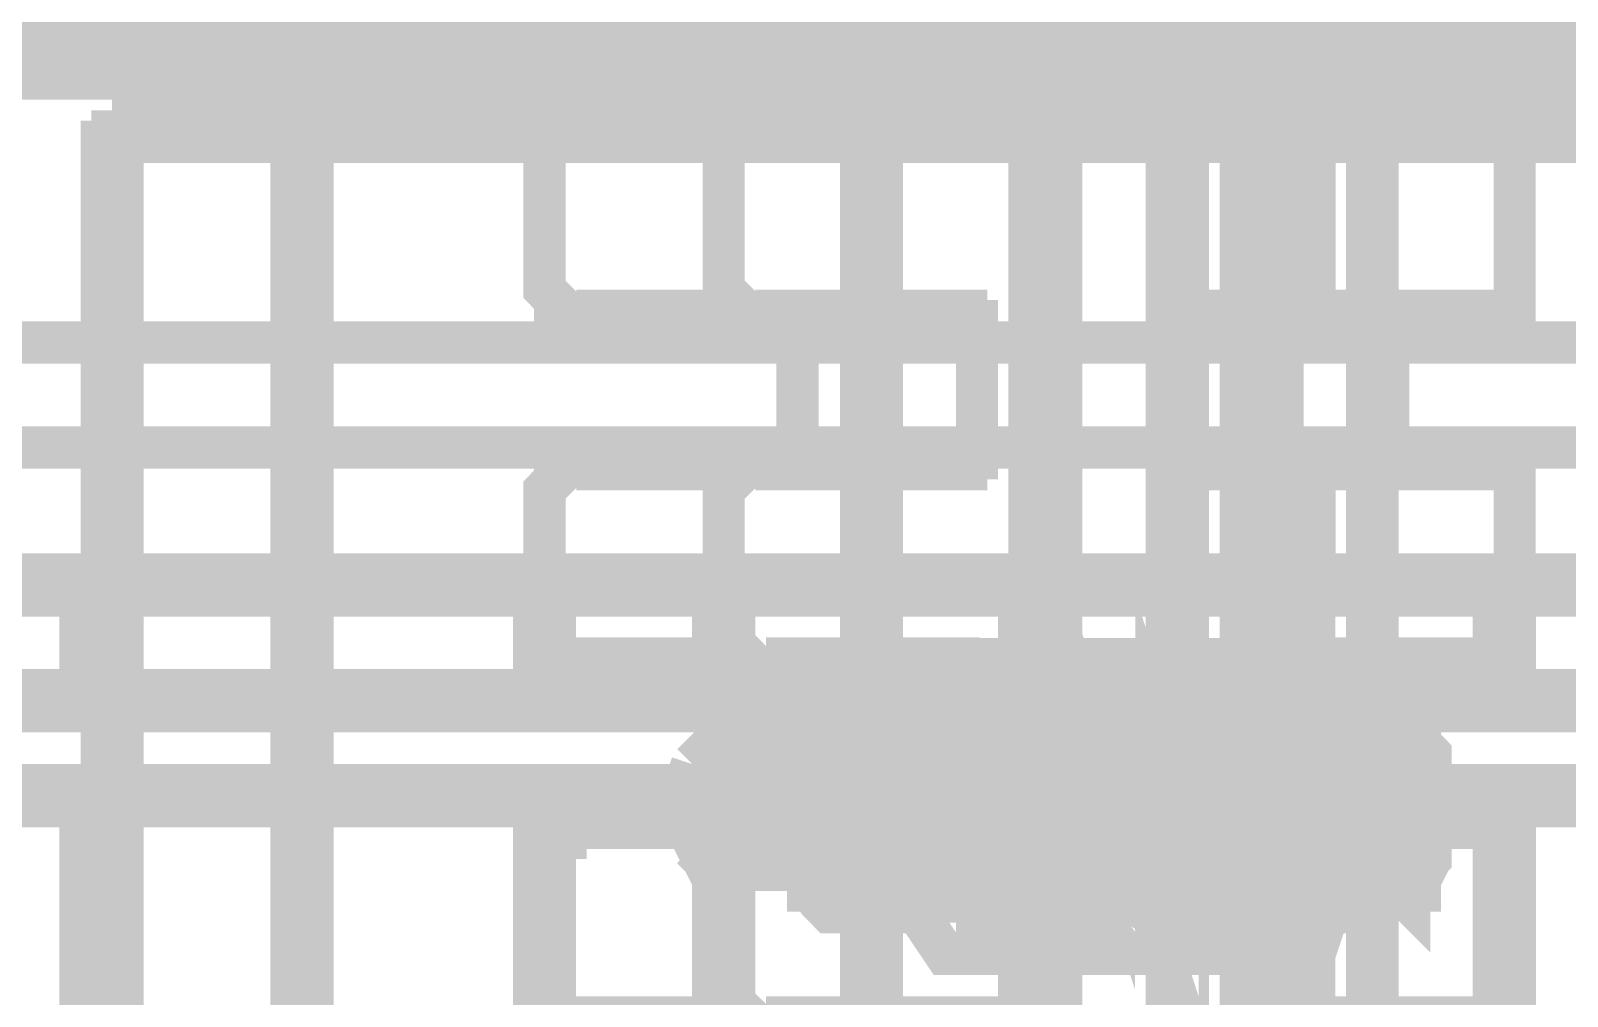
# Model space of a CAD drawing. Extents: x 0.1 to 11.6, y 0.3 to 16.2.
# Drawn here: x 5.6505 to 5.8933, y 13.545 to 13.6975 of the extents above; entities that cross this region are included whole.
import ezdxf

# ---------------------------------------------------------------- set-up
doc = ezdxf.new("R2010")
doc.units = 0
doc.header["$MEASUREMENT"] = 0

msp = doc.modelspace()

# ---------------------------------------------------------------- linework, layer by layer
at = {"color": 0, "const_width": 0.00667}
for points in [[(5.84332, 13.7717), (5.84332, 13.69), (5.84332, 13.7717)], [(5.79335, 13.5866), (5.79167, 13.585), (5.78836, 13.58), (5.78836, 13.575), (5.78836, 13.57), (5.79167, 13.565), (5.79335, 13.5633), (5.79665, 13.565), (5.79833, 13.57), (5.80003, 13.575), (5.79833, 13.58), (5.79665, 13.585), (5.79335, 13.5866)], [(5.79665, 13.5866), (5.79335, 13.585), (5.79167, 13.58), (5.79167, 13.575), (5.79167, 13.57), (5.79335, 13.565), (5.79665, 13.5633), (5.80003, 13.565), (5.80165, 13.57), (5.80165, 13.575), (5.80165, 13.58), (5.80003, 13.585), (5.79665, 13.5866)], [(5.81836, 13.5866), (5.81668, 13.585), (5.81668, 13.5817), (5.81668, 13.575), (5.81668, 13.57), (5.81668, 13.565), (5.81836, 13.5633), (5.81999, 13.565), (5.82167, 13.57), (5.82167, 13.575), (5.82167, 13.58), (5.81999, 13.585), (5.81836, 13.5866)], [(5.81836, 13.575), (5.81999, 13.57), (5.82167, 13.565), (5.82497, 13.5633), (5.82835, 13.565), (5.83003, 13.57), (5.83003, 13.575), (5.83003, 13.58), (5.82835, 13.585), (5.82497, 13.5866), (5.82167, 13.585), (5.81999, 13.58), (5.81836, 13.575)], [(5.82167, 13.5866), (5.81999, 13.585), (5.81999, 13.5817), (5.81836, 13.575), (5.81999, 13.57), (5.81999, 13.565), (5.82167, 13.5633), (5.82335, 13.565), (5.82497, 13.57), (5.82497, 13.575), (5.82497, 13.58), (5.82335, 13.585), (5.82167, 13.5866)], [(5.82167, 13.575), (5.82335, 13.57), (5.82497, 13.565), (5.82835, 13.5633), (5.83003, 13.565), (5.83333, 13.57), (5.83333, 13.575), (5.83333, 13.58), (5.83003, 13.585), (5.82835, 13.5866), (5.82497, 13.585), (5.82335, 13.58), (5.82167, 13.575)], [(5.85667, 13.575), (5.85499, 13.58), (5.85499, 13.585), (5.85335, 13.5866), (5.85167, 13.585), (5.85167, 13.58), (5.84999, 13.575), (5.85167, 13.57), (5.85167, 13.565), (5.85335, 13.5633), (5.85499, 13.565), (5.85499, 13.57), (5.85667, 13.575)], [(5.85835, 13.575), (5.85835, 13.58), (5.85835, 13.585), (5.85667, 13.5866), (5.85499, 13.585), (5.85335, 13.58), (5.85335, 13.575), (5.85335, 13.57), (5.85499, 13.565), (5.85667, 13.5633), (5.85835, 13.565), (5.85835, 13.57), (5.85835, 13.575)]]:
    msp.add_lwpolyline(points, close=True, dxfattribs=at)
at = {"color": 0}
for points, const_width in [([(5.845, 13.69), (5.845, 13.7717)], 0.00667), ([(5.85335, 13.69), (5.85335, 13.7717)], 0.00667), ([(5.85335, 13.69), (5.85335, 13.7717)], 0.00667), ([(5.84668, 13.7467), (5.84668, 13.6967), (5.84668, 13.695), (5.84668, 13.6934), (5.84668, 13.6917), (5.845, 13.69)], 0.00667), ([(5.29167, 13.6983), (9.14501, 13.6983)], 0.01), ([(5.83333, 13.6934), (5.83165, 13.6934), (5.83003, 13.6934), (5.815, 13.6934), (5.80165, 13.6934), (5.78836, 13.6934), (5.77333, 13.6934), (5.75999, 13.6934), (5.74501, 13.6934), (5.73167, 13.6934), (5.71669, 13.6934), (5.70335, 13.6934), (5.68832, 13.6934), (5.67503, 13.6934), (5.66168, 13.6934), (5.64665, 13.6934)], 0.00667), ([(5.83333, 13.69), (5.83333, 13.6934)], 0.00667), ([(5.29497, 13.6883), (5.29497, 13.69), (5.29335, 13.69), (5.29167, 13.69), (6.04665, 13.69)], 0.00667), ([(5.66336, 13.68), (5.66336, 13.685)], 0.00667), ([(5.66336, 13.685), (5.66667, 13.685)], 0.00667), ([(5.87831, 13.685), (5.66667, 13.685), (5.66667, 13.68)], 0.00667), ([(5.68668, 13.685), (5.68668, 13.68)], 0.00667), ([(5.69168, 13.68), (5.69168, 13.685)], 0.00667), ([(5.70503, 13.685), (5.70503, 13.68)], 0.00667), ([(5.70665, 13.68), (5.70665, 13.685)], 0.00667), ([(5.71001, 13.685), (5.71001, 13.68)], 0.00667), ([(5.715, 13.685), (5.715, 13.68)], 0.00667), ([(5.715, 13.68), (5.715, 13.685)], 0.00667), ([(5.72999, 13.685), (5.72999, 13.68)], 0.00667), ([(5.74164, 13.68), (5.74164, 13.685)], 0.00667), ([(5.75499, 13.68), (5.75499, 13.685)], 0.00667), ([(5.85167, 13.685), (5.85167, 13.68)], 0.00667), ([(5.87831, 13.68), (5.87831, 13.685)], 0.00667), ([(5.87831, 13.685), (5.88835, 13.685)], 0.00667), ([(5.88336, 13.68), (5.88336, 13.685)], 0.00667), ([(5.88835, 13.685), (5.93001, 13.685), (5.95167, 13.685)], 0.00667), ([(5.88835, 13.685), (5.88835, 13.68)], 0.00667), ([(5.88835, 13.685), (5.88835, 13.68)], 0.00667), ([(5.66168, 13.61), (5.66168, 13.68), (5.66336, 13.68)], 0.00667), ([(5.66336, 13.68), (5.73167, 13.68)], 0.00667), ([(5.66499, 13.68), (5.66499, 13.145)], 0.00667), ([(5.66667, 13.68), (5.73167, 13.68)], 0.00667), ([(5.69168, 13.68), (5.69168, 13.145)], 0.00667), ([(5.69168, 13.68), (5.69168, 13.145)], 0.00667), ([(5.69499, 13.68), (5.69499, 13.145)], 0.00667), ([(5.69499, 13.68), (5.69499, 13.145)], 0.00667), ([(5.73167, 13.66), (5.73167, 13.68), (5.75999, 13.68)], 0.00667), ([(5.80003, 13.68), (5.75999, 13.68), (5.75999, 13.66), (5.75999, 13.6583), (5.75999, 13.6567), (5.76167, 13.655), (5.76167, 13.6533), (5.76335, 13.6533)], 0.00667), ([(5.78168, 13.68), (5.78168, 13.145)], 0.00667), ([(5.78331, 13.68), (5.78331, 13.145)], 0.00667), ([(5.78331, 13.68), (5.78331, 13.145)], 0.00667), ([(5.785, 13.68), (5.785, 13.145)], 0.00667), ([(5.80003, 13.68), (5.87831, 13.68)], 0.00667), ([(5.80832, 13.61), (5.80832, 13.68)], 0.00667), ([(5.80832, 13.145), (5.80832, 13.68)], 0.00667), ([(5.81168, 13.61), (5.81168, 13.68)], 0.00667), ([(5.81168, 13.145), (5.81168, 13.68)], 0.00667), ([(5.81332, 13.68), (5.81332, 13.145)], 0.00667), ([(5.81332, 13.68), (5.81332, 13.145)], 0.00667), ([(5.83003, 13.145), (5.83003, 13.68)], 0.00667), ([(5.83333, 13.145), (5.83333, 13.68)], 0.00667), ([(5.84169, 13.68), (5.84169, 13.145)], 0.00667), ([(5.845, 13.68), (5.845, 13.5767)], 0.00667), ([(5.845, 13.68), (5.845, 13.145)], 0.00667), ([(5.84831, 13.68), (5.84831, 13.145)], 0.00667), ([(5.85335, 13.66), (5.85335, 13.68)], 0.00667), ([(5.86165, 13.145), (5.86165, 13.68)], 0.00667), ([(5.86333, 13.145), (5.86333, 13.68)], 0.00667), ([(5.88835, 13.68), (5.87831, 13.68)], 0.00667), ([(5.88499, 13.68), (5.88499, 13.66), (5.88499, 13.6583), (5.88499, 13.6567), (5.88499, 13.655), (5.88499, 13.6533), (5.88336, 13.6533)], 0.00667), ([(5.93001, 13.68), (5.88835, 13.68)], 0.00667), ([(5.73503, 13.6533), (5.73335, 13.6533), (5.73335, 13.655), (5.73167, 13.6567), (5.73167, 13.6583), (5.73167, 13.66)], 0.00667), ([(5.85167, 13.6533), (5.85335, 13.6533), (5.85335, 13.655), (5.85335, 13.6567), (5.85335, 13.6583), (5.85335, 13.66)], 0.00667), ([(5.76335, 13.6533), (5.73503, 13.6533)], 0.00667), ([(5.76335, 13.6533), (5.79665, 13.6533), (5.79833, 13.6533), (5.79833, 13.6517), (5.80003, 13.6517), (5.80003, 13.65), (5.80003, 13.6483), (5.80003, 13.6467)], 0.00667), ([(5.77165, 13.6467), (5.77165, 13.6483), (5.77165, 13.65), (5.77165, 13.6517), (5.77001, 13.6517), (5.77001, 13.6533), (5.76833, 13.6533)], 0.00667), ([(5.83333, 13.6467), (5.83333, 13.6483), (5.83333, 13.65), (5.83333, 13.6517), (5.83501, 13.6517), (5.83501, 13.6533)], 0.00667), ([(5.83501, 13.6533), (5.85167, 13.6533)], 0.00667), ([(5.88336, 13.6533), (5.85167, 13.6533)], 0.00667), ([(5.86664, 13.6533), (5.86664, 13.6517), (5.86501, 13.6517), (5.86501, 13.65), (5.86501, 13.6483), (5.86501, 13.6467)], 0.00667), ([(6.50836, 13.6483), (5.39501, 13.6483)], 0.00667), ([(6.50836, 13.6483), (6.50836, 13.6317), (5.39501, 13.6317)], 0.00667), ([(5.77165, 13.635), (5.77165, 13.6467)], 0.00667), ([(5.80003, 13.6467), (5.80003, 13.635), (5.80003, 13.6334), (5.80003, 13.6317), (5.80003, 13.63), (5.79833, 13.63), (5.79833, 13.6283), (5.79665, 13.6283)], 0.00667), ([(5.83333, 13.635), (5.83333, 13.6467)], 0.00667), ([(5.86501, 13.6467), (5.86501, 13.635), (5.86501, 13.6334), (5.86501, 13.6317), (5.86501, 13.63), (5.86664, 13.6283)], 0.00667), ([(5.76833, 13.6283), (5.77001, 13.6283), (5.77165, 13.63), (5.77165, 13.6317), (5.77165, 13.6334), (5.77165, 13.635)], 0.00667), ([(5.83501, 13.6283), (5.83501, 13.63), (5.83333, 13.63), (5.83333, 13.6317), (5.83333, 13.6334), (5.83333, 13.635)], 0.00667), ([(5.73167, 13.6217), (5.73167, 13.6233), (5.73167, 13.625), (5.73335, 13.6267), (5.73335, 13.6283), (5.73503, 13.6283)], 0.00667), ([(5.73503, 13.6283), (5.76335, 13.6283)], 0.00667), ([(5.79665, 13.6283), (5.76335, 13.6283), (5.76167, 13.6283), (5.76167, 13.6267), (5.75999, 13.625), (5.75999, 13.6233), (5.75999, 13.6217)], 0.00667), ([(5.88336, 13.6283), (5.85167, 13.6283), (5.83501, 13.6283)], 0.00667), ([(5.85335, 13.6217), (5.85335, 13.6233), (5.85335, 13.625), (5.85335, 13.6267), (5.85335, 13.6283), (5.85167, 13.6283)], 0.00667), ([(5.88336, 13.6283), (5.88499, 13.6283), (5.88499, 13.6267), (5.88499, 13.625), (5.88499, 13.6233), (5.88499, 13.6217)], 0.00667), ([(5.73167, 13.61), (5.73167, 13.6217)], 0.00667), ([(5.75999, 13.61), (5.75999, 13.6217)], 0.00667), ([(5.85335, 13.61), (5.85335, 13.6217)], 0.00667), ([(5.88499, 13.61), (5.88499, 13.6217)], 0.00667), ([(5.29167, 13.61), (9.14501, 13.61)], 0.01), ([(5.66, 13.61), (5.66, 13.5917)], 0.01), ([(5.76167, 13.5967), (5.73335, 13.5967), (5.73167, 13.5967), (5.73167, 13.5983), (5.73167, 13.6), (5.73167, 13.6017), (5.73167, 13.6033), (5.73167, 13.61)], 0.01), ([(5.75999, 13.61), (5.75999, 13.6033), (5.75999, 13.6017), (5.75999, 13.6), (5.76167, 13.5983), (5.76167, 13.5967), (5.79665, 13.5967), (5.79833, 13.5967), (5.80003, 13.595), (5.80003, 13.5933), (5.80003, 13.5917)], 0.01), ([(5.80832, 13.5917), (5.80832, 13.61)], 0.01), ([(5.81168, 13.5917), (5.81168, 13.61)], 0.01), ([(5.84169, 13.5967), (5.85167, 13.5967), (5.85167, 13.5983), (5.85167, 13.6), (5.85167, 13.6017), (5.85167, 13.6033), (5.85167, 13.61)], 0.01), ([(5.85167, 13.5967), (5.88167, 13.5967), (5.88336, 13.5967), (5.88336, 13.5983), (5.88336, 13.6), (5.88336, 13.6017), (5.88336, 13.6033), (5.88336, 13.61)], 0.01), ([(5.82167, 13.565), (5.82497, 13.5617), (5.83003, 13.5583), (5.83832, 13.5583), (5.83664, 13.56), (5.83501, 13.5617), (5.83333, 13.5633), (5.83165, 13.565), (5.82167, 13.565), (5.82167, 13.5717), (5.81999, 13.5767), (5.81999, 13.575), (5.81999, 13.5717), (5.82167, 13.5684), (5.82167, 13.5667)], 0.01), ([(5.845, 13.5767), (5.845, 13.575), (5.84332, 13.5717), (5.84332, 13.57), (5.84332, 13.5684), (5.84332, 13.5667), (5.84169, 13.5667), (5.84169, 13.565), (5.84169, 13.5633), (5.84, 13.5617), (5.83832, 13.5617), (5.83664, 13.5617), (5.83501, 13.5617), (5.83333, 13.5633), (5.83165, 13.565), (5.83165, 13.5667), (5.83165, 13.5684), (5.83165, 13.57), (5.83165, 13.5717), (5.83003, 13.575), (5.83003, 13.5767), (5.83165, 13.5717), (5.83165, 13.5667), (5.83165, 13.565)], 0.01), ([(5.77165, 13.5917), (5.77165, 13.5933), (5.77165, 13.595), (5.77165, 13.5967), (5.77001, 13.5967), (5.76833, 13.5967)], 0.01), ([(5.80165, 13.5866), (5.80165, 13.5933), (5.79833, 13.5983), (5.79497, 13.5983), (5.79167, 13.5933), (5.79167, 13.5866)], 0.00667), ([(5.82497, 13.5983), (5.79665, 13.5983)], 0.00667), ([(5.82167, 13.5767), (5.81999, 13.5817), (5.81836, 13.585), (5.81836, 13.5833), (5.81668, 13.58), (5.81668, 13.575)], 0.00667), ([(5.82497, 13.5866), (5.82335, 13.5933), (5.82335, 13.5983), (5.82167, 13.5983), (5.81999, 13.5933), (5.81836, 13.5866)], 0.00667), ([(5.83003, 13.5866), (5.83003, 13.5933), (5.82667, 13.5983), (5.82335, 13.5983), (5.81999, 13.5933), (5.81836, 13.5866)], 0.00667), ([(5.85335, 13.5983), (5.82497, 13.5983)], 0.00667), ([(5.83333, 13.59), (5.83333, 13.5917), (5.83333, 13.5933), (5.83333, 13.595), (5.83501, 13.595), (5.83501, 13.5967)], 0.00667), ([(5.83501, 13.5967), (5.84332, 13.5967)], 0.00667), ([(5.85667, 13.5866), (5.85499, 13.5933), (5.85335, 13.5983), (5.85167, 13.5983), (5.85167, 13.5933), (5.84999, 13.5866)], 0.00667), ([(5.86664, 13.5967), (5.86664, 13.595), (5.86501, 13.595), (5.86501, 13.5933), (5.86501, 13.5917), (5.86501, 13.59)], 0.00667), ([(6.04665, 13.5917), (5.39501, 13.5917), (5.38336, 13.5917), (5.37001, 13.5917), (5.35835, 13.5917), (5.34831, 13.5917), (5.33664, 13.5917), (5.32667, 13.5917), (5.31668, 13.5917), (5.30832, 13.5917), (5.30003, 13.5917), (5.29167, 13.5917)], 0.01), ([(5.66168, 13.5917), (5.66168, 13.575)], 0.00667), ([(5.77001, 13.5767), (5.77001, 13.5783), (5.77001, 13.58), (5.77001, 13.5817), (5.77165, 13.5833), (5.77165, 13.585), (5.77165, 13.5866), (5.77333, 13.5883), (5.77669, 13.59), (5.77832, 13.5917)], 0.00667), ([(5.77165, 13.59), (5.77165, 13.5917)], 0.00667), ([(5.78168, 13.5866), (5.78, 13.59), (5.77832, 13.5917), (5.79335, 13.5917)], 0.00667), ([(5.79335, 13.5917), (5.79335, 13.59), (5.79167, 13.5883), (5.79335, 13.59), (5.79497, 13.59), (5.79665, 13.5883), (5.79833, 13.5866)], 0.00667), ([(5.79335, 13.5917), (5.79665, 13.59), (5.79833, 13.5866)], 0.00667), ([(5.79665, 13.5866), (5.79833, 13.59), (5.80003, 13.5917), (5.81668, 13.5917)], 0.00667), ([(5.80003, 13.5917), (5.80003, 13.59), (5.80165, 13.5883), (5.80165, 13.5866), (5.80165, 13.585), (5.80165, 13.5833), (5.80333, 13.5817), (5.80333, 13.58), (5.80333, 13.5783), (5.80333, 13.5767)], 0.00667), ([(5.80003, 13.5917), (5.80003, 13.59)], 0.00667), ([(5.80832, 13.575), (5.80832, 13.5917)], 0.00667), ([(5.81168, 13.575), (5.81168, 13.5917)], 0.00667), ([(5.815, 13.5733), (5.815, 13.575), (5.815, 13.5783), (5.815, 13.58), (5.815, 13.5817), (5.815, 13.5833), (5.81668, 13.585), (5.81668, 13.5866), (5.815, 13.585), (5.81332, 13.5817)], 0.00667), ([(5.81668, 13.5866), (5.81668, 13.5883), (5.81836, 13.59), (5.81999, 13.59), (5.81999, 13.5883), (5.81836, 13.59), (5.81668, 13.5917)], 0.00667), ([(5.81668, 13.5917), (5.81668, 13.59), (5.81668, 13.5866)], 0.00667), ([(5.82167, 13.5717), (5.82167, 13.5733), (5.82167, 13.575), (5.82167, 13.5767), (5.82167, 13.5783), (5.82167, 13.58), (5.82167, 13.5817), (5.82335, 13.5833), (5.82335, 13.585), (5.82667, 13.5917)], 0.00667), ([(5.82497, 13.5917), (5.82667, 13.5917)], 0.01), ([(5.82497, 13.5917), (5.83333, 13.5917)], 0.01), ([(5.82667, 13.5917), (5.83003, 13.59)], 0.00667), ([(5.83501, 13.5917), (5.83501, 13.5883), (5.83333, 13.585)], 0.00667), ([(5.83501, 13.5917), (5.83832, 13.59), (5.84, 13.59), (5.84169, 13.5883), (5.84332, 13.5866), (5.84332, 13.585), (5.84332, 13.5833), (5.845, 13.5817), (5.845, 13.58), (5.845, 13.5783)], 0.00667), ([(5.85835, 13.585), (5.85667, 13.59), (5.85499, 13.5883), (5.85335, 13.5817), (5.85335, 13.5733), (5.85335, 13.565)], 0.00667), ([(5.85667, 13.59), (5.85835, 13.5917), (5.86833, 13.5917)], 0.00667), ([(5.85835, 13.5917), (5.86003, 13.585), (5.86003, 13.5833), (5.86003, 13.5817), (5.86003, 13.58), (5.86003, 13.5783), (5.86165, 13.5767), (5.86165, 13.575), (5.86165, 13.5733), (5.86003, 13.5717)], 0.00667), ([(5.86501, 13.5783), (5.86501, 13.58), (5.86501, 13.5817), (5.86501, 13.5833), (5.86501, 13.585), (5.86664, 13.5866), (5.86664, 13.5883), (5.86664, 13.59), (5.86833, 13.59), (5.86833, 13.5917)], 0.00667), ([(5.86833, 13.5917), (5.87001, 13.5883), (5.87001, 13.585)], 0.00667), ([(5.77165, 13.5783), (5.77165, 13.59)], 0.00667), ([(5.785, 13.5817), (5.78331, 13.585), (5.78168, 13.5866), (5.78, 13.5883), (5.77832, 13.59), (5.77669, 13.59), (5.77501, 13.59), (5.77501, 13.5883), (5.77333, 13.5883)], 0.00667), ([(5.79665, 13.5817), (5.79665, 13.585), (5.79665, 13.5866), (5.79833, 13.5883), (5.79833, 13.59), (5.80003, 13.59), (5.80003, 13.5883), (5.80165, 13.5883)], 0.00667), ([(5.80003, 13.5817), (5.80003, 13.585), (5.79833, 13.5866), (5.79833, 13.585), (5.80003, 13.585), (5.80003, 13.5833), (5.80003, 13.5817), (5.80165, 13.58), (5.80165, 13.5783), (5.80165, 13.575), (5.80165, 13.5733)], 0.00667), ([(5.80003, 13.59), (5.80003, 13.5783), (5.80003, 13.5767), (5.80003, 13.575)], 0.00667), ([(5.83333, 13.565), (5.83501, 13.5733), (5.83333, 13.5817), (5.83165, 13.5883), (5.82667, 13.59), (5.82167, 13.585)], 0.00667), ([(5.83501, 13.5866), (5.83003, 13.59), (5.82835, 13.59), (5.82667, 13.59), (5.82497, 13.5883), (5.82335, 13.5866), (5.82335, 13.585)], 0.00667), ([(5.84, 13.59), (5.83832, 13.59), (5.83664, 13.59), (5.83501, 13.5883), (5.83333, 13.5866), (5.83333, 13.585), (5.83165, 13.5817), (5.82835, 13.58)], 0.00667), ([(5.82835, 13.59), (5.83003, 13.59)], 0.00667), ([(5.83664, 13.57), (5.83501, 13.5783), (5.83501, 13.58), (5.83501, 13.5817), (5.83501, 13.5833), (5.83333, 13.585), (5.83333, 13.5866), (5.83165, 13.5883), (5.83003, 13.59)], 0.00667), ([(5.83333, 13.5783), (5.83333, 13.59)], 0.00667), ([(5.84332, 13.5866), (5.84169, 13.5883), (5.84, 13.59)], 0.00667), ([(5.85335, 13.57), (5.85335, 13.5783), (5.85335, 13.58), (5.85499, 13.5817), (5.85499, 13.5833), (5.85499, 13.585), (5.85499, 13.5866), (5.85499, 13.5883), (5.85667, 13.5883), (5.85667, 13.59)], 0.00667), ([(5.85499, 13.5866), (5.85667, 13.59), (5.85835, 13.59), (5.85835, 13.5883), (5.86003, 13.5866), (5.86003, 13.585)], 0.00667), ([(5.85667, 13.59), (5.85835, 13.59)], 0.00667), ([(5.86333, 13.5866), (5.86664, 13.5883), (5.86664, 13.59)], 0.00667), ([(5.86501, 13.59), (5.86501, 13.5783), (5.86501, 13.5767), (5.86501, 13.575), (5.86501, 13.5733), (5.86664, 13.5717)], 0.00667), ([(5.86664, 13.59), (5.86833, 13.59), (5.87001, 13.5883), (5.87001, 13.5866), (5.87001, 13.585), (5.87169, 13.5817), (5.87169, 13.58)], 0.00667), ([(5.77165, 13.585), (5.77165, 13.5866), (5.77333, 13.5883)], 0.00667), ([(5.77832, 13.5817), (5.77832, 13.5833), (5.77669, 13.5817), (5.77501, 13.575), (5.77669, 13.57)], 0.00667), ([(5.78168, 13.5817), (5.78, 13.585), (5.77832, 13.5833), (5.77669, 13.58), (5.77669, 13.5733), (5.77832, 13.5684)], 0.00667), ([(5.78168, 13.5866), (5.78168, 13.585), (5.78331, 13.5833), (5.78331, 13.5817), (5.78331, 13.58), (5.78331, 13.5767), (5.78331, 13.575), (5.78331, 13.5733), (5.78331, 13.57), (5.785, 13.565)], 0.00667), ([(5.79167, 13.5883), (5.78836, 13.5866), (5.78668, 13.585), (5.78668, 13.58), (5.78668, 13.5767)], 0.00667), ([(5.78668, 13.5767), (5.78668, 13.5783), (5.78668, 13.58), (5.78668, 13.5817), (5.78836, 13.5833), (5.78836, 13.585), (5.78999, 13.5866), (5.78999, 13.5883), (5.79167, 13.5883)], 0.00667), ([(5.79167, 13.5633), (5.79167, 13.5866)], 0.00667), ([(5.79665, 13.5866), (5.79335, 13.5866)], 0.00667), ([(5.80165, 13.5767), (5.80165, 13.5817), (5.80003, 13.585), (5.79833, 13.5833), (5.79665, 13.58), (5.79665, 13.575)], 0.00667), ([(5.80165, 13.5767), (5.80165, 13.5817), (5.80003, 13.585), (5.79833, 13.5833), (5.79665, 13.58), (5.79665, 13.575)], 0.00667), ([(5.79665, 13.565), (5.79665, 13.57), (5.79665, 13.5733), (5.79665, 13.575), (5.79665, 13.5767), (5.79665, 13.58), (5.79665, 13.5817), (5.79665, 13.5833), (5.79665, 13.585), (5.79665, 13.5866)], 0.00667), ([(5.79833, 13.5883), (5.80003, 13.5883)], 0.00667), ([(5.80333, 13.585), (5.80165, 13.5866), (5.80165, 13.5883)], 0.00667), ([(5.80165, 13.5866), (5.80165, 13.5633)], 0.00667), ([(5.81999, 13.5767), (5.81836, 13.5817), (5.81668, 13.5833), (5.81668, 13.58), (5.815, 13.575)], 0.00667), ([(5.81836, 13.5866), (5.81836, 13.5633)], 0.00667), ([(5.81836, 13.5633), (5.81836, 13.5866)], 0.00667), ([(5.82167, 13.5866), (5.81836, 13.5866)], 0.00667), ([(5.81999, 13.5883), (5.81999, 13.5866), (5.81999, 13.585), (5.82167, 13.58), (5.82167, 13.5767)], 0.00667), ([(5.82167, 13.5767), (5.82167, 13.5783), (5.82167, 13.58), (5.82167, 13.5817), (5.82167, 13.5833), (5.82167, 13.585), (5.82167, 13.5866), (5.81999, 13.5883)], 0.00667), ([(5.82497, 13.5633), (5.82497, 13.5866)], 0.00667), ([(5.82835, 13.5866), (5.82497, 13.5866)], 0.00667), ([(5.83003, 13.5866), (5.83003, 13.5633)], 0.00667), ([(5.83501, 13.5783), (5.83501, 13.5866), (5.84332, 13.5866)], 0.00667), ([(5.845, 13.5783), (5.845, 13.5833), (5.84332, 13.5866)], 0.00667), ([(5.84999, 13.5866), (5.84999, 13.5633)], 0.00667), ([(5.86333, 13.5866), (5.85499, 13.5866), (5.85335, 13.5783)], 0.00667), ([(5.85667, 13.5866), (5.85335, 13.5866)], 0.00667), ([(5.85667, 13.5633), (5.85667, 13.5866)], 0.00667), ([(5.86501, 13.5783), (5.86501, 13.5833), (5.86333, 13.5866)], 0.00667), ([(5.87001, 13.5883), (5.87169, 13.5883)], 0.00667), ([(5.76167, 13.5684), (5.76335, 13.5733), (5.76335, 13.58), (5.76167, 13.5833), (5.75836, 13.585), (5.75499, 13.5817)], 0.00667), ([(5.75999, 13.57), (5.76167, 13.575), (5.75999, 13.5817), (5.75667, 13.5833), (5.75499, 13.5817)], 0.00667), ([(5.82667, 13.585), (5.75836, 13.585)], 0.00667), ([(5.78668, 13.585), (5.77165, 13.585), (5.77001, 13.58), (5.77001, 13.5767)], 0.00667), ([(5.78168, 13.575), (5.78168, 13.58), (5.77832, 13.5833), (5.77501, 13.585), (5.77333, 13.5817), (5.77165, 13.5767)], 0.00667), ([(5.78168, 13.575), (5.78168, 13.58), (5.77832, 13.5833), (5.77501, 13.585), (5.77333, 13.5817), (5.77165, 13.5767)], 0.00667), ([(5.78168, 13.575), (5.78168, 13.58), (5.77832, 13.5833), (5.77501, 13.5817), (5.77333, 13.5767)], 0.00667), ([(5.77669, 13.585), (5.77832, 13.585)], 0.00667), ([(5.77832, 13.585), (5.77669, 13.5833)], 0.00667), ([(5.79833, 13.575), (5.79833, 13.5817), (5.79497, 13.585), (5.79167, 13.5833), (5.78836, 13.5767)], 0.00667), ([(5.79665, 13.575), (5.79665, 13.58), (5.79335, 13.5833), (5.78999, 13.5817), (5.78836, 13.5767)], 0.00667), ([(5.80003, 13.565), (5.80003, 13.57), (5.80165, 13.5733), (5.80165, 13.5717), (5.80003, 13.57), (5.80003, 13.5684), (5.80003, 13.5667), (5.80003, 13.565), (5.79833, 13.5633), (5.79665, 13.5617)], 0.00667), ([(5.80165, 13.5767), (5.80165, 13.5817), (5.80003, 13.5833), (5.79833, 13.58), (5.79833, 13.575)], 0.00667), ([(5.80165, 13.5833), (5.80003, 13.585)], 0.00667), ([(5.81999, 13.585), (5.80333, 13.585), (5.80333, 13.58), (5.80333, 13.5767)], 0.00667), ([(5.81836, 13.585), (5.81668, 13.5833)], 0.00667), ([(5.82335, 13.585), (5.81999, 13.58), (5.82835, 13.58)], 0.00667), ([(5.81999, 13.575), (5.81999, 13.5767), (5.81999, 13.58), (5.82167, 13.5833), (5.82167, 13.585)], 0.00667), ([(5.82335, 13.5817), (5.82497, 13.5833), (5.82667, 13.585)], 0.00667), ([(5.85499, 13.585), (5.82667, 13.585)], 0.00667), ([(5.83165, 13.575), (5.83165, 13.5767), (5.83165, 13.5783), (5.83165, 13.58), (5.83165, 13.5817), (5.83165, 13.5833), (5.83333, 13.585)], 0.00667), ([(5.85335, 13.565), (5.85667, 13.56), (5.85835, 13.5617), (5.86003, 13.5684), (5.86003, 13.5767), (5.85835, 13.585)], 0.00667), ([(5.85499, 13.5684), (5.85335, 13.57), (5.85335, 13.5717), (5.85335, 13.575), (5.85335, 13.5767), (5.85335, 13.58), (5.85499, 13.5817), (5.85499, 13.5833), (5.85499, 13.585)], 0.00667), ([(5.85499, 13.585), (5.85667, 13.585)], 0.00667), ([(5.85499, 13.585), (5.85667, 13.585)], 0.00667), ([(5.86003, 13.585), (5.86165, 13.58), (5.87169, 13.58)], 0.00667), ([(5.87001, 13.585), (5.87169, 13.5833), (5.87169, 13.5817), (5.87169, 13.58), (5.87169, 13.5783), (5.87169, 13.5767), (5.87169, 13.575), (5.87169, 13.5733), (5.87169, 13.5717), (5.87169, 13.5667), (5.87001, 13.5633)], 0.00667), ([(5.75499, 13.5817), (5.75331, 13.5767), (5.75499, 13.57), (5.75667, 13.5667), (5.75999, 13.565), (5.76167, 13.5684)], 0.00667), ([(5.75499, 13.5817), (5.75331, 13.575), (5.75499, 13.57), (5.75667, 13.5667), (5.75999, 13.57)], 0.00667), ([(5.75667, 13.5833), (5.75499, 13.5817)], 0.00667), ([(5.77669, 13.57), (5.77832, 13.5667), (5.77832, 13.57), (5.78, 13.575), (5.77832, 13.5817)], 0.00667), ([(5.79335, 13.5833), (5.77832, 13.5833)], 0.00667), ([(5.77832, 13.5684), (5.77832, 13.565), (5.78, 13.5667), (5.78168, 13.57), (5.78168, 13.5767), (5.78168, 13.5817)], 0.00667), ([(5.78331, 13.5733), (5.785, 13.5783), (5.785, 13.5817), (5.80003, 13.5817)], 0.00667), ([(5.79665, 13.5817), (5.79665, 13.5783), (5.79665, 13.5733)], 0.00667), ([(5.80165, 13.5733), (5.80165, 13.5783), (5.80003, 13.5817), (5.81332, 13.5817)], 0.00667), ([(5.81836, 13.5833), (5.80003, 13.5833)], 0.00667), ([(5.81332, 13.5817), (5.815, 13.5783), (5.815, 13.5733)], 0.00667), ([(5.82167, 13.575), (5.82335, 13.5767), (5.82335, 13.58), (5.82335, 13.5817)], 0.00667), ([(5.85835, 13.5833), (5.85835, 13.58), (5.85835, 13.5783), (5.85835, 13.575), (5.85835, 13.5733), (5.85835, 13.57), (5.85835, 13.5684), (5.85835, 13.5667), (5.85667, 13.565)], 0.00667), ([(5.78168, 13.58), (5.78, 13.58)], 0.00667), ([(5.78999, 13.58), (5.79167, 13.58)], 0.00667), ([(5.82167, 13.575), (5.81999, 13.58)], 0.00667), ([(5.82835, 13.58), (5.83003, 13.575)], 0.00667), ([(5.85835, 13.5617), (5.86003, 13.5633), (5.86003, 13.565), (5.86003, 13.5667), (5.86003, 13.5684), (5.86003, 13.57), (5.86003, 13.5717), (5.86165, 13.58)], 0.00667), ([(5.87169, 13.58), (5.87169, 13.575), (5.87169, 13.5717)], 0.00667), ([(6.04665, 13.5767), (5.39501, 13.5767), (5.38336, 13.5767), (5.37001, 13.5767), (5.35835, 13.5767), (5.34831, 13.5767), (5.33664, 13.5767), (5.32667, 13.5767), (5.31668, 13.5767), (5.30832, 13.5767), (5.30003, 13.5767), (5.29167, 13.5767)], 0.01), ([(5.66, 13.5767), (5.66, 13.5367)], 0.01), ([(5.80003, 13.5767), (5.80003, 13.575), (5.79833, 13.5733), (5.79665, 13.5733), (5.76167, 13.5733), (5.76167, 13.5717), (5.76167, 13.57), (5.75999, 13.57), (5.75999, 13.5684), (5.75999, 13.5667), (5.75999, 13.5467), (5.75999, 13.545), (5.75999, 13.5433), (5.76167, 13.5417), (5.76167, 13.54), (5.79665, 13.54), (5.79833, 13.54), (5.79833, 13.5384), (5.80003, 13.5384), (5.80003, 13.5367)], 0.01), ([(5.76833, 13.5733), (5.77001, 13.5733), (5.77165, 13.5733), (5.77165, 13.575), (5.77165, 13.5767)], 0.01), ([(5.77333, 13.5633), (5.77165, 13.565), (5.77165, 13.5667), (5.77001, 13.5667), (5.77001, 13.5684), (5.77001, 13.5717), (5.77001, 13.5733), (5.77001, 13.575), (5.77001, 13.5767), (5.77001, 13.5717), (5.77001, 13.5684)], 0.00667), ([(5.77165, 13.575), (5.77165, 13.5767), (5.77165, 13.5783)], 0.00667), ([(5.77165, 13.5767), (5.77333, 13.5684), (5.77669, 13.565), (5.78, 13.5684), (5.78168, 13.575)], 0.00667), ([(5.77165, 13.5767), (5.77333, 13.5684), (5.77669, 13.565), (5.78, 13.5684), (5.78168, 13.575)], 0.00667), ([(5.77333, 13.5767), (5.77501, 13.57), (5.77669, 13.5667), (5.78, 13.5684), (5.78168, 13.575)], 0.00667), ([(5.78999, 13.5633), (5.78836, 13.565), (5.78836, 13.5667), (5.78668, 13.5684), (5.78668, 13.5717), (5.78668, 13.5733), (5.78668, 13.575), (5.78668, 13.5767), (5.78668, 13.5717), (5.785, 13.5684)], 0.00667), ([(5.78836, 13.5767), (5.78999, 13.5684), (5.79335, 13.565), (5.79665, 13.5684), (5.79833, 13.575)], 0.00667), ([(5.78836, 13.5767), (5.78999, 13.57), (5.79335, 13.5667), (5.79497, 13.5684), (5.79665, 13.575)], 0.00667), ([(5.79665, 13.575), (5.79833, 13.5684), (5.79833, 13.565), (5.80003, 13.5667), (5.80165, 13.57), (5.80165, 13.5767)], 0.00667), ([(5.79833, 13.575), (5.80003, 13.5684), (5.80003, 13.5667), (5.80165, 13.57), (5.80165, 13.5767)], 0.00667), ([(5.80165, 13.5767), (5.80165, 13.5733), (5.80165, 13.5717), (5.80165, 13.5684), (5.80165, 13.5667), (5.80003, 13.5667)], 0.00667), ([(5.80165, 13.5633), (5.80165, 13.565), (5.80165, 13.5667), (5.80333, 13.5684), (5.80333, 13.5717), (5.80333, 13.5733), (5.80333, 13.575), (5.80333, 13.5767), (5.80333, 13.5717), (5.80501, 13.5684)], 0.00667), ([(5.80832, 13.5367), (5.80832, 13.5767)], 0.01), ([(5.81168, 13.5367), (5.81168, 13.5767)], 0.01), ([(5.815, 13.575), (5.81668, 13.5684), (5.81836, 13.5667), (5.81999, 13.57), (5.81999, 13.5767)], 0.00667), ([(5.81668, 13.5733), (5.81668, 13.5684), (5.81836, 13.565), (5.81999, 13.5684), (5.82167, 13.5767)], 0.00667), ([(5.81999, 13.5633), (5.82167, 13.565), (5.82167, 13.5667), (5.82167, 13.5684), (5.82167, 13.5717), (5.82167, 13.5733), (5.82167, 13.575), (5.82167, 13.5767), (5.82167, 13.5717), (5.82167, 13.5684)], 0.00667), ([(5.83003, 13.5583), (5.83333, 13.565), (5.83501, 13.5667), (5.83501, 13.5684), (5.83501, 13.57), (5.83501, 13.5717), (5.83501, 13.5733), (5.83501, 13.575), (5.83501, 13.5767), (5.83501, 13.5783)], 0.00667), ([(5.83501, 13.5717), (5.83501, 13.5733), (5.83333, 13.5733), (5.83333, 13.575), (5.83333, 13.5767), (5.83333, 13.5783)], 0.00667), ([(5.845, 13.575), (5.845, 13.5767), (5.845, 13.5783)], 0.00667), ([(5.845, 13.57), (5.845, 13.575), (5.845, 13.5783)], 0.00667), ([(5.85667, 13.5583), (5.85499, 13.565), (5.85499, 13.5667), (5.85499, 13.5684), (5.85335, 13.57), (5.85335, 13.5717), (5.85335, 13.5733), (5.85335, 13.575), (5.85335, 13.5767), (5.85335, 13.5783)], 0.00667), ([(5.86333, 13.57), (5.86333, 13.575), (5.86501, 13.5783)], 0.00667), ([(5.86501, 13.565), (5.86501, 13.5667), (5.86501, 13.5684), (5.86501, 13.57), (5.86501, 13.5717), (5.86501, 13.5733), (5.86501, 13.575), (5.86501, 13.5767), (5.86501, 13.5783)], 0.00667), ([(5.76167, 13.54), (5.73335, 13.54), (5.73167, 13.5417), (5.73167, 13.5433), (5.73167, 13.545), (5.73167, 13.5467), (5.73167, 13.5667), (5.73167, 13.5684), (5.73167, 13.57), (5.73167, 13.5717), (5.73335, 13.5717), (5.73335, 13.5733), (5.76167, 13.5733)], 0.01), ([(5.82667, 13.565), (5.82497, 13.5667), (5.82335, 13.5684), (5.82335, 13.57), (5.82335, 13.5733), (5.82167, 13.575)], 0.00667), ([(5.84169, 13.54), (5.85167, 13.54), (5.85167, 13.5417), (5.85167, 13.5433), (5.85167, 13.545), (5.85167, 13.5467), (5.85167, 13.5667), (5.85167, 13.5684), (5.85167, 13.57), (5.85167, 13.5717), (5.85167, 13.5733), (5.84332, 13.5733)], 0.01), ([(5.85167, 13.5733), (5.88167, 13.5733), (5.88336, 13.5717), (5.88336, 13.57), (5.88336, 13.5684), (5.88336, 13.5667), (5.88336, 13.5467), (5.88336, 13.545), (5.88336, 13.5433), (5.88336, 13.5417), (5.88336, 13.54), (5.88167, 13.54), (5.85167, 13.54)], 0.01), ([(5.78331, 13.5733), (5.78331, 13.5717), (5.78331, 13.57), (5.78331, 13.5684), (5.78331, 13.5667), (5.78168, 13.565), (5.78168, 13.5633), (5.78, 13.5633), (5.78, 13.5617), (5.77832, 13.56), (5.77669, 13.5583)], 0.00667), ([(5.80165, 13.5583), (5.80003, 13.56), (5.79833, 13.5617), (5.79833, 13.5633), (5.79665, 13.5633), (5.79665, 13.565), (5.79665, 13.5667), (5.79665, 13.5684), (5.79665, 13.57), (5.79665, 13.5717), (5.79665, 13.5733)], 0.00667), ([(5.80003, 13.565), (5.79833, 13.565), (5.79833, 13.5667), (5.79833, 13.5684), (5.79833, 13.57), (5.79665, 13.5717), (5.79665, 13.5733)], 0.00667), ([(5.81332, 13.565), (5.815, 13.57), (5.815, 13.5733), (5.815, 13.5717), (5.815, 13.57), (5.815, 13.5684), (5.815, 13.5667), (5.81668, 13.565), (5.81668, 13.5633), (5.81668, 13.5617)], 0.00667), ([(5.82167, 13.5717), (5.82167, 13.57), (5.82167, 13.5684), (5.82335, 13.5667), (5.82335, 13.565), (5.82335, 13.5633), (5.82497, 13.5617), (5.82667, 13.5617)], 0.00667), ([(5.845, 13.5717), (5.83501, 13.5717)], 0.00667), ([(5.83832, 13.5583), (5.84169, 13.5633), (5.84169, 13.5667), (5.84332, 13.5684), (5.84332, 13.5717)], 0.01), ([(5.845, 13.5733), (5.845, 13.415)], 0.00667), ([(5.86003, 13.5717), (5.86003, 13.5633), (5.87001, 13.5633)], 0.00667), ([(5.86664, 13.5583), (5.86833, 13.56), (5.86833, 13.5617), (5.87001, 13.5617), (5.87001, 13.5633), (5.87001, 13.565), (5.87169, 13.5667), (5.87169, 13.5684), (5.87169, 13.57), (5.87169, 13.5717)], 0.00667), ([(5.78, 13.57), (5.78168, 13.57)], 0.00667), ([(5.78999, 13.57), (5.79167, 13.57)], 0.00667), ([(5.83333, 13.565), (5.83664, 13.57), (5.845, 13.57)], 0.00667), ([(5.85499, 13.565), (5.85335, 13.57), (5.86333, 13.57)], 0.00667), ([(5.86333, 13.57), (5.86501, 13.5684), (5.86501, 13.565), (5.86664, 13.5633), (5.86664, 13.5617), (5.86833, 13.56), (5.86833, 13.5617)], 0.00667), ([(5.75499, 13.5684), (5.75667, 13.5667)], 0.00667), ([(5.77001, 13.5684), (5.785, 13.5684)], 0.00667), ([(5.78, 13.5617), (5.77832, 13.5617), (5.77832, 13.56), (5.77669, 13.56), (5.77501, 13.5617), (5.77333, 13.5617), (5.77333, 13.5633), (5.77165, 13.565), (5.77001, 13.5684)], 0.00667), ([(5.78999, 13.5633), (5.78836, 13.565), (5.785, 13.5684)], 0.00667), ([(5.79833, 13.5617), (5.79833, 13.56), (5.80003, 13.56), (5.80003, 13.5617), (5.80165, 13.5617), (5.80165, 13.5633), (5.80333, 13.565), (5.80501, 13.5684)], 0.00667), ([(5.80501, 13.5684), (5.82167, 13.5684)], 0.00667), ([(5.81999, 13.5633), (5.82167, 13.565), (5.82167, 13.5684)], 0.00667), ([(5.85499, 13.565), (5.85499, 13.5667), (5.85499, 13.5684)], 0.00667), ([(5.75836, 13.565), (5.82667, 13.565)], 0.00667), ([(5.77669, 13.5667), (5.77832, 13.565)], 0.00667), ([(5.77669, 13.565), (5.77832, 13.565)], 0.00667), ([(5.77832, 13.5667), (5.79335, 13.5667)], 0.00667), ([(5.78, 13.5617), (5.78168, 13.5633), (5.785, 13.565), (5.80003, 13.565)], 0.00667), ([(5.79665, 13.565), (5.79665, 13.5633), (5.79833, 13.5617)], 0.00667), ([(5.79665, 13.5617), (5.79833, 13.5633), (5.80003, 13.565), (5.81332, 13.565)], 0.00667), ([(5.80003, 13.5667), (5.80165, 13.5667)], 0.00667), ([(5.80003, 13.5667), (5.81836, 13.5667)], 0.00667), ([(5.81999, 13.5633), (5.81999, 13.5617), (5.81836, 13.56), (5.81836, 13.5617), (5.81668, 13.5617), (5.81836, 13.56), (5.81836, 13.5583)], 0.00667), ([(5.81332, 13.565), (5.81668, 13.5633), (5.81668, 13.5617)], 0.00667), ([(5.81668, 13.5667), (5.81836, 13.5667)], 0.00667), ([(5.82335, 13.5617), (5.82335, 13.5633), (5.82167, 13.565)], 0.00667), ([(5.82667, 13.5617), (5.82497, 13.5617), (5.82335, 13.5633)], 0.01), ([(5.82667, 13.5617), (5.82835, 13.56), (5.83003, 13.56), (5.83003, 13.5617), (5.83165, 13.5617), (5.83333, 13.5633), (5.83333, 13.565)], 0.00667), ([(5.82667, 13.565), (5.85499, 13.565)], 0.00667), ([(5.83333, 13.565), (5.83165, 13.5633), (5.83003, 13.5617), (5.82835, 13.56)], 0.00667), ([(5.86003, 13.5633), (5.85835, 13.5617), (5.85835, 13.56), (5.85667, 13.56), (5.85667, 13.5617), (5.85499, 13.5617), (5.85499, 13.5633), (5.85499, 13.565)], 0.00667), ([(5.85499, 13.565), (5.85667, 13.565)], 0.00667), ([(5.86664, 13.5583), (5.86664, 13.5617), (5.86501, 13.565)], 0.00667), ([(5.79167, 13.5583), (5.77669, 13.5583), (5.77501, 13.56), (5.77333, 13.5633)], 0.00667), ([(5.79167, 13.5583), (5.79167, 13.56), (5.78999, 13.5633)], 0.00667), ([(5.79167, 13.5583), (5.79497, 13.56), (5.79665, 13.5617), (5.79497, 13.56), (5.79335, 13.56), (5.79167, 13.5617), (5.78999, 13.5617), (5.78999, 13.5633)], 0.00667), ([(5.79167, 13.5633), (5.79167, 13.5566), (5.79497, 13.5517), (5.79833, 13.5517), (5.80165, 13.5566), (5.80165, 13.5633)], 0.00667), ([(5.79335, 13.5633), (5.79665, 13.5633)], 0.00667), ([(5.81836, 13.5583), (5.80165, 13.5583), (5.80165, 13.56), (5.80165, 13.5633)], 0.00667), ([(5.81836, 13.5583), (5.81999, 13.56), (5.81999, 13.5633)], 0.00667), ([(5.81836, 13.5633), (5.81999, 13.5566), (5.82167, 13.5517), (5.82335, 13.5517), (5.82335, 13.5566), (5.82497, 13.5633)], 0.00667), ([(5.81836, 13.5633), (5.81999, 13.5566), (5.82335, 13.5517), (5.82667, 13.5517), (5.83003, 13.5566), (5.83003, 13.5633)], 0.00667), ([(5.81836, 13.5633), (5.82167, 13.5633)], 0.00667), ([(5.82497, 13.5633), (5.82835, 13.5633)], 0.00667), ([(5.84999, 13.5633), (5.85167, 13.5566), (5.85167, 13.5517), (5.85335, 13.5517), (5.85499, 13.5566), (5.85667, 13.5633)], 0.00667), ([(5.85335, 13.5633), (5.85667, 13.5633)], 0.00667), ([(5.87001, 13.5633), (5.87001, 13.5617), (5.86833, 13.5617)], 0.00667), ([(5.81999, 13.5617), (5.82167, 13.5617)], 0.00667), ([(5.82835, 13.56), (5.83003, 13.56)], 0.00667), ([(5.85835, 13.5617), (5.85667, 13.5583), (5.86664, 13.5583)], 0.00667), ([(5.85667, 13.56), (5.85835, 13.56)], 0.00667), ([(5.87001, 13.5617), (5.87169, 13.5617)], 0.00667), ([(5.79665, 13.5517), (5.82497, 13.5517), (5.85335, 13.5517)], 0.00667)]:
    msp.add_lwpolyline(points, dxfattribs=dict(at, const_width=const_width))

doc.saveas('drawing.dxf')
